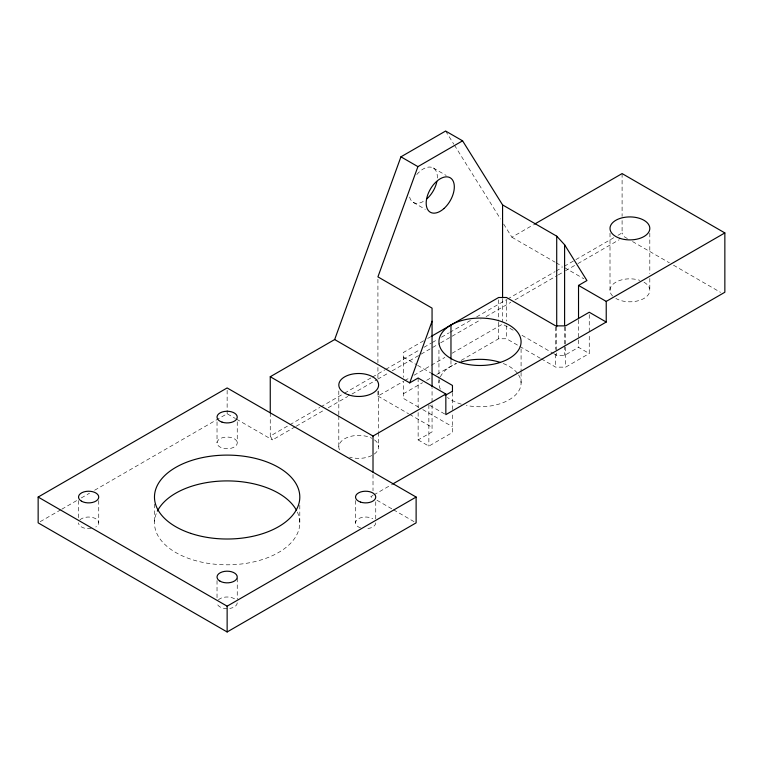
<?xml version="1.0" encoding="UTF-8"?>
<svg xmlns="http://www.w3.org/2000/svg" width="763" height="763" viewBox="0 0 763 763"><rect width="100%" height="100%" fill="white"/><g stroke="black" fill="none" stroke-linecap="round" stroke-linejoin="round"><path stroke-width="0.57" stroke-dasharray="3.81 2.86" d="M503.675 224.074L511.887 237.226L533.509 224.732M40.201 521.673L60.744 509.808M61.774 509.217L77.177 500.318M81.288 497.953L89.509 493.203M94.641 490.237L227.136 413.746L235.386 418.505M423.599 340.813L403.312 352.525L403.312 377.294M427.652 338.476L430.694 336.721M295.186 426.822L272.486 439.927L270.255 436.054L288.824 425.334M289.854 424.743L319.773 407.461M320.813 406.87L343.512 393.765M344.542 393.164L371.371 377.675M372.401 377.084L384.781 369.931M385.811 369.34L419.86 349.683M423.99 347.299L431.209 343.131M432.239 342.53L437.399 339.554M441.529 337.17L448.749 333.002M449.779 332.41L470.418 320.489M476.608 316.922L506.527 299.64M507.567 299.048L555.025 271.647M556.055 271.046L562.245 267.479M613.833 237.694L563.275 266.878L583.857 278.781M617.963 235.309L622.093 232.925L622.093 217.503M296.216 426.221L324.075 410.141M328.204 407.757L347.804 396.436M351.934 394.061L376.693 379.764M377.733 379.163L388.043 373.212M392.172 370.828L420.031 354.738M421.062 354.146L439.631 343.426M440.671 342.825L450.981 336.874M452.02 336.273L480.909 319.592M486.069 316.616L510.829 302.32M514.958 299.935L557.257 275.51M558.287 274.918L564.477 271.342M565.517 270.751L576.866 264.198M577.896 263.597L619.165 239.773M377.923 391.305L377.923 396.073L403.684 381.204M404.714 380.613L409.865 377.637M413.985 375.262L444.886 357.418M452.097 353.25L502.579 324.113L513.814 330.598M403.312 393.794L422.578 382.673M426.641 380.336L430.694 377.99M436.779 374.48L456.045 363.36M461.119 360.432L498.63 338.762L506.518 338.762L518.811 345.858M418.134 412.545L418.134 439.927L432.058 431.887L432.058 387.881M553.652 353.593L556.713 355.367L564.601 355.367L578.526 347.327L589.255 353.517L589.255 333.469M418.134 439.927L428.863 446.117L452.459 432.487L452.459 412.44M541.329 358.868L555.664 367.137L565.65 367.137L589.255 353.517M373.012 495.387L370.78 496.675L372.84 497.867M373.87 494.891L391.581 484.658M627.396 238.571L624.325 236.797L622.093 232.925M632.517 241.528L669.37 262.806M673.471 265.171L720.568 292.363M433.222 167.965L446.212 175.461M511.887 237.226L555.063 262.157M556.093 262.749L562.264 266.316M413.327 202.443L425.306 209.358M521.987 335.31L552.631 353.002M519.832 346.45L540.309 358.276M403.312 357.084L416.627 364.762M417.647 365.353L430.961 373.04M429.855 405.42L444.839 414.071M418.677 407.223L403.312 398.353L403.312 381.843M422.769 409.588L452.459 426.727M377.923 396.073L408.567 413.765M409.588 414.357L432.058 427.328M236.416 419.097L272.486 439.927M376.96 500.242L392.42 509.169M393.45 509.76L414.061 521.663M445.611 131.036L453.813 144.178M454.452 145.189L500.518 219.019M649.809 233.173L649.809 273.65M649.809 278.409L649.809 290.321M622.093 173.592L622.093 216.311M610.009 233.173L610.009 290.321M589.255 314.604L589.255 332.286M578.526 319.945L578.526 347.327M565.65 327.05L565.65 345.916M565.65 347.098L565.65 367.137M564.601 326.822L564.601 344.657M564.601 345.849L564.601 355.367M556.713 326.755L556.713 351.791M556.713 352.983L556.713 355.367M555.664 327.05L555.664 349.454M555.664 354.166L555.664 367.137M521.081 348.853L521.081 371.257M521.081 372.439L521.081 383.045M506.518 299.849L506.518 321.08M506.518 325.791L506.518 338.762M502.579 299.077L502.579 321.728M498.63 299.849L498.63 321.08M498.63 322.263L498.63 338.762M452.459 392.401L452.459 411.4M450.971 360.384L450.971 366.278M438.944 350.036L438.944 378.334M438.944 379.516L438.944 383.045M428.863 404.848L428.863 446.117M418.134 378.019L418.134 407.785M378.62 390.933L378.62 431.41M378.62 432.602L378.62 446.889M377.923 279.258L377.923 362.702M377.923 367.47L377.923 379.392M375.749 501.749L375.749 519.336M373.012 474.491L373.012 490.743M355.529 500.576L355.529 522.855M338.81 390.933L338.81 414.748M338.81 415.94L338.81 446.889M299.802 505.268L299.802 522.855M270.255 412.84L270.255 436.054M237.245 421.786L237.245 442.893A10.11 5.837 0 0 1 222.081 447.948A10.11 5.837 0 0 1 222.081 437.838A10.11 5.837 0 0 1 237.245 442.893M237.245 578.192L237.245 599.298M227.136 390.294L227.136 413.746M217.026 421.786L217.026 442.893M217.026 580.538L217.026 599.298M154.479 504.095L154.479 522.855M98.742 500.576L98.742 522.855M78.522 500.576L78.522 519.336M375.749 522.855A10.11 5.837 0 0 1 365.639 528.692M360.584 527.91A10.11 5.837 0 0 1 357.618 519.307A10.11 5.837 0 0 1 372.792 518.726M237.245 602.818A10.11 5.837 0 0 1 229.758 608.454M227.136 608.655A10.11 5.837 0 0 1 217.026 602.818M218.38 599.899A10.11 5.837 0 0 1 235.891 599.899M79.877 519.937A10.11 5.837 0 0 1 94.793 518.23A10.11 5.837 0 0 1 95.785 526.985M91.255 528.492A10.11 5.837 0 0 1 78.522 522.855M297.322 512.002A72.666 41.955 0 0 1 227.136 564.811A72.666 41.955 0 0 1 156.949 512.002M518.611 374.938A41.068 23.71 0 0 1 509.179 399.745A41.068 23.71 0 0 1 466.307 405.401M461.367 404.18A41.068 23.71 0 0 1 447.433 397.485M440.346 389.187A41.068 23.71 0 0 1 439.297 379.955M440.346 376.912A41.068 23.71 0 0 1 456.751 363.512M503.275 363.512A41.068 23.71 0 0 1 517.428 373.26M643.982 282.196A19.905 11.493 0 0 1 643.982 298.447A19.905 11.493 0 0 1 615.836 298.447M612.67 296.063A19.905 11.493 0 0 1 615.836 282.196A19.905 11.493 0 0 1 639.861 280.364M374.509 439.898A19.905 11.493 0 0 1 372.792 455.015M371.839 455.53A19.905 11.493 0 0 1 349.673 457.132M339.487 449.865A19.905 11.493 0 0 1 348.205 437.132A19.905 11.493 0 0 1 371.839 438.258M416.779 174.536A19.905 11.493 -60 0 1 431.343 167.231A19.905 11.493 -60 0 1 437.228 179.267M423.274 201.451A19.905 11.493 -60 0 1 409.321 195.376"/><path stroke-width="1.14" d="M270.255 412.84L270.255 376.731L334.661 339.545L400.937 156.825L445.611 131.036L462.588 140.831L502.579 204.913L556.713 236.168L564.601 244.761L586.938 280.555L578.526 285.419L578.526 318.753M462.588 140.831L417.914 166.63L377.923 276.874L432.058 308.128L432.058 386.803M334.661 339.545L409.721 382.873L432.058 321.28M38.15 497.056L227.136 387.947L416.121 497.056L416.121 522.855L227.136 631.964L38.15 522.855L38.15 497.056L227.136 606.175L416.121 497.056M534.539 224.141L622.093 173.592L724.85 232.925L724.85 292.248L392.611 484.066M431.705 336.13L498.63 297.494L506.518 297.494L555.664 325.868L565.65 325.868L589.255 312.239L606.232 322.043L606.232 301.404L724.85 232.925M409.721 382.873L418.134 378.019L445.84 394.013L445.84 414.643L606.232 322.043M270.255 376.731L373.012 436.054L445.84 394.013M445.277 395.368L452.459 391.219M400.937 156.825L417.914 166.63M578.526 285.419L606.232 301.404M431.982 373.632L452.459 385.458L452.459 391.352M564.601 244.761L564.601 325.629M556.713 236.168L556.713 326.755M502.579 204.913L502.579 297.885M450.971 325.009L450.971 359.211M373.012 436.054L373.012 472.173M227.136 606.175L227.136 631.964M157.378 511.115A72.666 41.955 0 0 1 226.344 480.909A72.666 41.955 0 0 1 296.435 510.247M459.479 362.511A41.068 23.71 0 0 1 500.547 362.511M436.865 181.556A19.905 11.493 -60 0 1 426.918 198.8M459.479 362.311A41.068 23.71 0 0 0 521.081 341.776A41.068 23.71 0 0 0 459.479 321.242A41.068 23.71 0 0 0 459.479 362.311M348.767 394.938A19.905 11.493 0 0 0 378.62 384.981A19.905 11.493 0 0 0 348.767 375.034A19.905 11.493 0 0 0 348.767 394.938M619.957 238.361A19.905 11.493 0 0 0 649.809 228.414A19.905 11.493 0 0 0 619.957 218.456A19.905 11.493 0 0 0 619.957 238.361M443.894 208.595A19.905 11.493 -60 0 0 450.199 177.769A19.905 11.493 -60 0 0 426.66 198.647A19.905 11.493 -60 0 0 443.894 208.595M81.488 501.186A10.11 5.837 0 0 0 98.398 498.573A10.11 5.837 0 0 0 86.019 491.42A10.11 5.837 0 0 0 81.488 501.186M219.992 581.148A10.11 5.837 0 0 0 236.902 578.535A10.11 5.837 0 0 0 224.522 571.382A10.11 5.837 0 0 0 219.992 581.148M360.584 502.111A10.11 5.837 0 0 0 375.749 497.056A10.11 5.837 0 0 0 360.584 492.001A10.11 5.837 0 0 0 360.584 502.111M222.081 422.149A10.11 5.837 0 0 0 237.245 417.094A10.11 5.837 0 0 0 222.081 412.039A10.11 5.837 0 0 0 222.081 422.149M190.807 533.394A72.666 41.955 0 0 0 299.802 497.056A72.666 41.955 0 0 0 190.807 460.728A72.666 41.955 0 0 0 190.807 533.394"/></g></svg>
